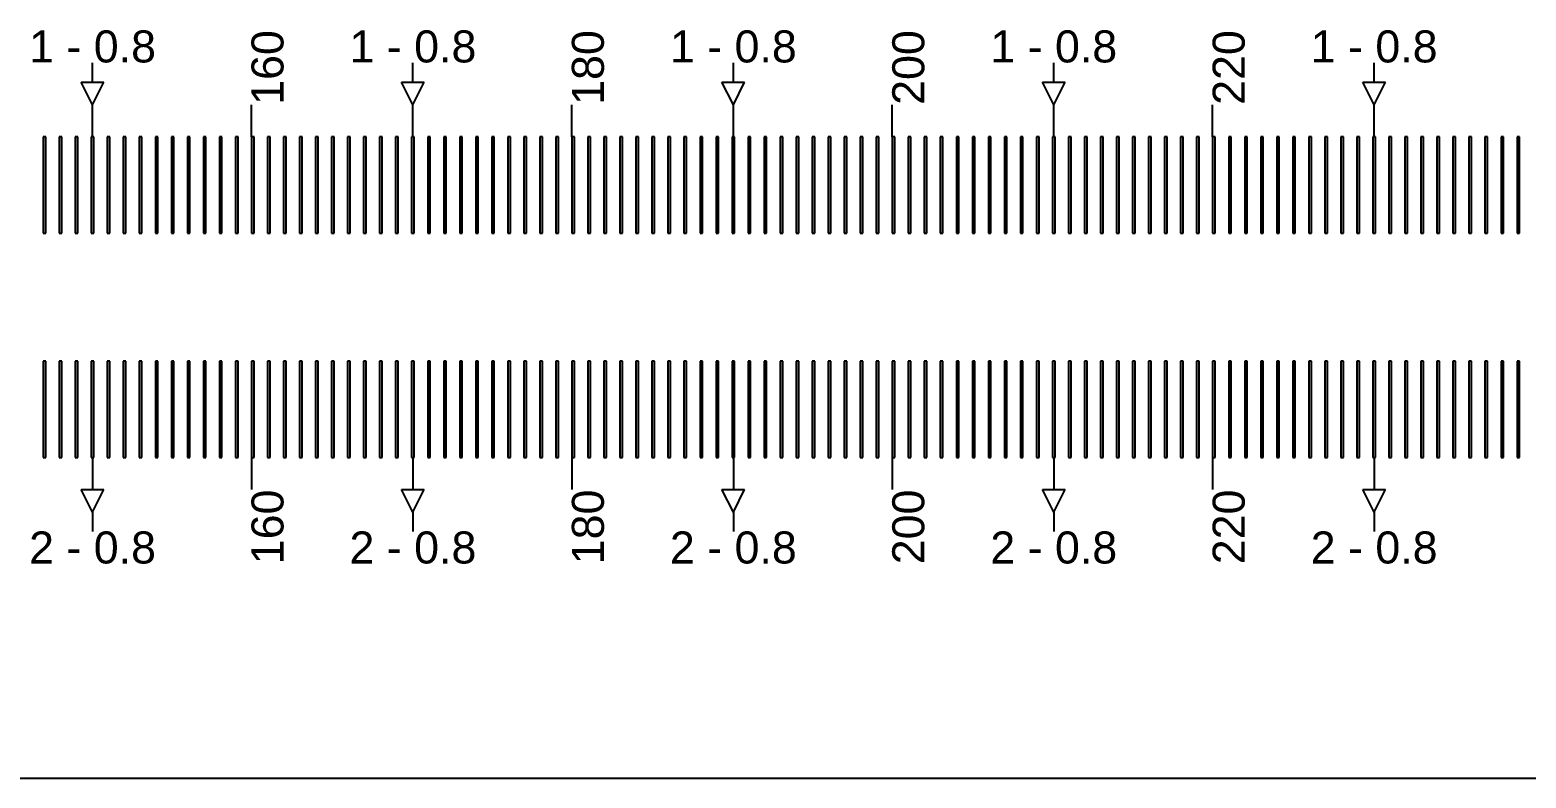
# Model space of a CAD drawing. Extents: x -119394 to 128420, y 74496 to 185496.
# Drawn here: x 7787.6 to 8254.6, y 157195.9 to 157429.2 of the extents above; entities that cross this region are included whole.
import ezdxf

# ---------------------------------------------------------------- set-up
doc = ezdxf.new("R2010")
doc.units = 13
doc.layers.add('CL - Label-1', color=120, linetype='Continuous')
doc.layers.add('CL - Label-2', color=132, linetype='Continuous')
doc.layers.add('CL - Sub-Micro', color=7, linetype='Continuous', true_color=0x47d1ff)
doc.styles.get("Standard").update_dxf_attribs({"font": 'arial.ttf'})

msp = doc.modelspace()

# ---------------------------------------------------------------- linework, layer by layer
for p, q in [((7807.19, 157412.94), (7807.19, 157418.94)), ((7907.19, 157412.94), (7907.19, 157418.94)), ((8007.19, 157412.94), (8007.19, 157418.94)), ((8107.19, 157412.94), (8107.19, 157418.94)), ((8207.19, 157412.94), (8207.19, 157418.94)), ((7807.19, 157395.86), (7807.19, 157405.86)), ((7856.79, 157395.86), (7856.79, 157405.86)), ((7907.19, 157395.86), (7907.19, 157405.86)), ((7956.79, 157395.86), (7956.79, 157405.86)), ((8007.19, 157395.86), (8007.19, 157405.86)), ((8056.79, 157395.86), (8056.79, 157405.86)), ((8107.19, 157395.86), (8107.19, 157405.86)), ((8156.79, 157395.86), (8156.79, 157405.86)), ((8207.19, 157395.86), (8207.19, 157405.86)), ((7807.19, 157295.86), (7807.19, 157285.86)), ((7856.79, 157295.86), (7856.79, 157285.86)), ((7907.19, 157295.86), (7907.19, 157285.86)), ((7956.79, 157295.86), (7956.79, 157285.86)), ((8007.19, 157295.86), (8007.19, 157285.86)), ((8056.79, 157295.86), (8056.79, 157285.86)), ((8107.19, 157295.86), (8107.19, 157285.86)), ((8156.79, 157295.86), (8156.79, 157285.86)), ((8207.19, 157295.86), (8207.19, 157285.86)), ((7807.19, 157278.79), (7807.19, 157272.79)), ((7907.19, 157278.79), (7907.19, 157272.79)), ((8007.19, 157278.79), (8007.19, 157272.79)), ((8107.19, 157278.79), (8107.19, 157272.79)), ((8207.19, 157278.79), (8207.19, 157272.79)), ((4356.79, 157195.86), (14856.79, 157195.86)), ((5281.79, 157195.86), (13931.79, 157195.86))]:
    msp.add_line(p, q)
at = {"layer": 'CL - Label-2'}
for p, q in [((7807.19, 157405.86), (7803.65, 157412.96)), ((7803.65, 157412.96), (7810.72, 157412.96)), ((7807.19, 157405.86), (7810.72, 157412.96)), ((7907.19, 157405.86), (7903.65, 157412.96)), ((7903.65, 157412.96), (7910.72, 157412.96)), ((7907.19, 157405.86), (7910.72, 157412.96)), ((8007.19, 157405.86), (8003.65, 157412.96)), ((8003.65, 157412.96), (8010.72, 157412.96)), ((8007.19, 157405.86), (8010.72, 157412.96)), ((8107.19, 157405.86), (8103.65, 157412.96)), ((8103.65, 157412.96), (8110.72, 157412.96)), ((8107.19, 157405.86), (8110.72, 157412.96)), ((8207.19, 157405.86), (8203.65, 157412.96)), ((8203.65, 157412.96), (8210.72, 157412.96)), ((8207.19, 157405.86), (8210.72, 157412.96)), ((7807.19, 157278.79), (7803.65, 157285.89)), ((7803.65, 157285.89), (7810.72, 157285.89)), ((7807.19, 157278.79), (7810.72, 157285.89)), ((7907.19, 157278.79), (7903.65, 157285.89)), ((7903.65, 157285.89), (7910.72, 157285.89)), ((7907.19, 157278.79), (7910.72, 157285.89)), ((8007.19, 157278.79), (8003.65, 157285.89)), ((8003.65, 157285.89), (8010.72, 157285.89)), ((8007.19, 157278.79), (8010.72, 157285.89)), ((8107.19, 157278.79), (8103.65, 157285.89)), ((8103.65, 157285.89), (8110.72, 157285.89)), ((8107.19, 157278.79), (8110.72, 157285.89)), ((8207.19, 157278.79), (8203.65, 157285.89)), ((8203.65, 157285.89), (8210.72, 157285.89)), ((8207.19, 157278.79), (8210.72, 157285.89))]:
    msp.add_line(p, q, dxfattribs=at)
at = {"layer": 'CL - Sub-Micro'}
for p, q in [((7791.79, 157395.86), (7791.79, 157365.86)), ((7792.59, 157395.86), (7791.79, 157395.86)), ((7792.59, 157365.86), (7792.59, 157395.86)), ((7796.79, 157395.86), (7796.79, 157365.86)), ((7797.59, 157395.86), (7796.79, 157395.86)), ((7797.59, 157365.86), (7797.59, 157395.86)), ((7801.79, 157395.86), (7801.79, 157365.86)), ((7802.59, 157395.86), (7801.79, 157395.86)), ((7802.59, 157365.86), (7802.59, 157395.86)), ((7806.79, 157395.86), (7806.79, 157365.86)), ((7807.59, 157395.86), (7806.79, 157395.86)), ((7807.59, 157365.86), (7807.59, 157395.86)), ((7811.79, 157395.86), (7811.79, 157365.86)), ((7812.59, 157395.86), (7811.79, 157395.86)), ((7812.59, 157365.86), (7812.59, 157395.86)), ((7816.79, 157395.86), (7816.79, 157365.86)), ((7817.59, 157395.86), (7816.79, 157395.86)), ((7817.59, 157365.86), (7817.59, 157395.86)), ((7821.79, 157395.86), (7821.79, 157365.86)), ((7822.59, 157395.86), (7821.79, 157395.86)), ((7822.59, 157365.86), (7822.59, 157395.86)), ((7826.79, 157395.86), (7826.79, 157365.86)), ((7827.59, 157395.86), (7826.79, 157395.86)), ((7827.59, 157365.86), (7827.59, 157395.86)), ((7831.79, 157395.86), (7831.79, 157365.86)), ((7832.59, 157395.86), (7831.79, 157395.86)), ((7832.59, 157365.86), (7832.59, 157395.86)), ((7836.79, 157395.86), (7836.79, 157365.86)), ((7837.59, 157395.86), (7836.79, 157395.86)), ((7837.59, 157365.86), (7837.59, 157395.86)), ((7841.79, 157395.86), (7841.79, 157365.86)), ((7842.59, 157395.86), (7841.79, 157395.86)), ((7842.59, 157365.86), (7842.59, 157395.86)), ((7846.79, 157395.86), (7846.79, 157365.86)), ((7847.59, 157395.86), (7846.79, 157395.86)), ((7847.59, 157365.86), (7847.59, 157395.86)), ((7851.79, 157395.86), (7851.79, 157365.86)), ((7852.59, 157395.86), (7851.79, 157395.86)), ((7852.59, 157365.86), (7852.59, 157395.86)), ((7856.79, 157395.86), (7856.79, 157365.86)), ((7857.59, 157395.86), (7856.79, 157395.86)), ((7857.59, 157365.86), (7857.59, 157395.86)), ((7861.79, 157395.86), (7861.79, 157365.86)), ((7862.59, 157395.86), (7861.79, 157395.86)), ((7862.59, 157365.86), (7862.59, 157395.86)), ((7866.79, 157395.86), (7866.79, 157365.86)), ((7867.59, 157395.86), (7866.79, 157395.86)), ((7867.59, 157365.86), (7867.59, 157395.86)), ((7871.79, 157395.86), (7871.79, 157365.86)), ((7872.59, 157395.86), (7871.79, 157395.86)), ((7872.59, 157365.86), (7872.59, 157395.86)), ((7876.79, 157395.86), (7876.79, 157365.86)), ((7877.59, 157395.86), (7876.79, 157395.86)), ((7877.59, 157365.86), (7877.59, 157395.86)), ((7881.79, 157395.86), (7881.79, 157365.86)), ((7882.59, 157395.86), (7881.79, 157395.86)), ((7882.59, 157365.86), (7882.59, 157395.86)), ((7886.79, 157395.86), (7886.79, 157365.86)), ((7887.59, 157395.86), (7886.79, 157395.86)), ((7887.59, 157365.86), (7887.59, 157395.86)), ((7891.79, 157395.86), (7891.79, 157365.86)), ((7892.59, 157395.86), (7891.79, 157395.86)), ((7892.59, 157365.86), (7892.59, 157395.86)), ((7896.79, 157395.86), (7896.79, 157365.86)), ((7897.59, 157395.86), (7896.79, 157395.86)), ((7897.59, 157365.86), (7897.59, 157395.86)), ((7901.79, 157395.86), (7901.79, 157365.86)), ((7902.59, 157395.86), (7901.79, 157395.86)), ((7902.59, 157365.86), (7902.59, 157395.86)), ((7906.79, 157395.86), (7906.79, 157365.86)), ((7907.59, 157395.86), (7906.79, 157395.86)), ((7907.59, 157365.86), (7907.59, 157395.86)), ((7911.79, 157395.86), (7911.79, 157365.86)), ((7912.59, 157395.86), (7911.79, 157395.86)), ((7912.59, 157365.86), (7912.59, 157395.86)), ((7916.79, 157395.86), (7916.79, 157365.86)), ((7917.59, 157395.86), (7916.79, 157395.86)), ((7917.59, 157365.86), (7917.59, 157395.86)), ((7921.79, 157395.86), (7921.79, 157365.86)), ((7922.59, 157395.86), (7921.79, 157395.86)), ((7922.59, 157365.86), (7922.59, 157395.86)), ((7926.79, 157395.86), (7926.79, 157365.86)), ((7927.59, 157395.86), (7926.79, 157395.86)), ((7927.59, 157365.86), (7927.59, 157395.86)), ((7931.79, 157395.86), (7931.79, 157365.86)), ((7932.59, 157395.86), (7931.79, 157395.86)), ((7932.59, 157365.86), (7932.59, 157395.86)), ((7936.79, 157395.86), (7936.79, 157365.86)), ((7937.59, 157395.86), (7936.79, 157395.86)), ((7937.59, 157365.86), (7937.59, 157395.86)), ((7941.79, 157395.86), (7941.79, 157365.86)), ((7942.59, 157395.86), (7941.79, 157395.86)), ((7942.59, 157365.86), (7942.59, 157395.86)), ((7946.79, 157395.86), (7946.79, 157365.86)), ((7947.59, 157395.86), (7946.79, 157395.86)), ((7947.59, 157365.86), (7947.59, 157395.86)), ((7951.79, 157395.86), (7951.79, 157365.86)), ((7952.59, 157395.86), (7951.79, 157395.86)), ((7952.59, 157365.86), (7952.59, 157395.86)), ((7956.79, 157395.86), (7956.79, 157365.86)), ((7957.59, 157395.86), (7956.79, 157395.86)), ((7957.59, 157365.86), (7957.59, 157395.86)), ((7961.79, 157395.86), (7961.79, 157365.86)), ((7962.59, 157395.86), (7961.79, 157395.86)), ((7962.59, 157365.86), (7962.59, 157395.86)), ((7966.79, 157395.86), (7966.79, 157365.86)), ((7967.59, 157395.86), (7966.79, 157395.86)), ((7967.59, 157365.86), (7967.59, 157395.86)), ((7971.79, 157395.86), (7971.79, 157365.86)), ((7972.59, 157395.86), (7971.79, 157395.86)), ((7972.59, 157365.86), (7972.59, 157395.86)), ((7976.79, 157395.86), (7976.79, 157365.86)), ((7977.59, 157395.86), (7976.79, 157395.86)), ((7977.59, 157365.86), (7977.59, 157395.86)), ((7981.79, 157395.86), (7981.79, 157365.86)), ((7982.59, 157395.86), (7981.79, 157395.86)), ((7982.59, 157365.86), (7982.59, 157395.86)), ((7986.79, 157395.86), (7986.79, 157365.86)), ((7987.59, 157395.86), (7986.79, 157395.86)), ((7987.59, 157365.86), (7987.59, 157395.86)), ((7991.79, 157395.86), (7991.79, 157365.86)), ((7992.59, 157395.86), (7991.79, 157395.86)), ((7992.59, 157365.86), (7992.59, 157395.86)), ((7996.79, 157395.86), (7996.79, 157365.86)), ((7997.59, 157395.86), (7996.79, 157395.86)), ((7997.59, 157365.86), (7997.59, 157395.86)), ((8001.79, 157395.86), (8001.79, 157365.86)), ((8002.59, 157395.86), (8001.79, 157395.86)), ((8002.59, 157365.86), (8002.59, 157395.86)), ((8006.79, 157395.86), (8006.79, 157365.86)), ((8007.59, 157395.86), (8006.79, 157395.86)), ((8007.59, 157365.86), (8007.59, 157395.86)), ((8011.79, 157395.86), (8011.79, 157365.86)), ((8012.59, 157395.86), (8011.79, 157395.86)), ((8012.59, 157365.86), (8012.59, 157395.86)), ((8016.79, 157395.86), (8016.79, 157365.86)), ((8017.59, 157395.86), (8016.79, 157395.86)), ((8017.59, 157365.86), (8017.59, 157395.86)), ((8021.79, 157395.86), (8021.79, 157365.86)), ((8022.59, 157395.86), (8021.79, 157395.86)), ((8022.59, 157365.86), (8022.59, 157395.86)), ((8026.79, 157395.86), (8026.79, 157365.86)), ((8027.59, 157395.86), (8026.79, 157395.86)), ((8027.59, 157365.86), (8027.59, 157395.86)), ((8031.79, 157395.86), (8031.79, 157365.86)), ((8032.59, 157395.86), (8031.79, 157395.86)), ((8032.59, 157365.86), (8032.59, 157395.86)), ((8036.79, 157395.86), (8036.79, 157365.86)), ((8037.59, 157395.86), (8036.79, 157395.86)), ((8037.59, 157365.86), (8037.59, 157395.86)), ((8041.79, 157395.86), (8041.79, 157365.86)), ((8042.59, 157395.86), (8041.79, 157395.86)), ((8042.59, 157365.86), (8042.59, 157395.86)), ((8046.79, 157395.86), (8046.79, 157365.86)), ((8047.59, 157395.86), (8046.79, 157395.86)), ((8047.59, 157365.86), (8047.59, 157395.86)), ((8051.79, 157395.86), (8051.79, 157365.86)), ((8052.59, 157395.86), (8051.79, 157395.86)), ((8052.59, 157365.86), (8052.59, 157395.86)), ((8056.79, 157395.86), (8056.79, 157365.86)), ((8057.59, 157395.86), (8056.79, 157395.86)), ((8057.59, 157365.86), (8057.59, 157395.86)), ((8061.79, 157395.86), (8061.79, 157365.86)), ((8062.59, 157395.86), (8061.79, 157395.86)), ((8062.59, 157365.86), (8062.59, 157395.86)), ((8066.79, 157395.86), (8066.79, 157365.86)), ((8067.59, 157395.86), (8066.79, 157395.86)), ((8067.59, 157365.86), (8067.59, 157395.86)), ((8071.79, 157395.86), (8071.79, 157365.86)), ((8072.59, 157395.86), (8071.79, 157395.86)), ((8072.59, 157365.86), (8072.59, 157395.86)), ((8076.79, 157395.86), (8076.79, 157365.86)), ((8077.59, 157395.86), (8076.79, 157395.86)), ((8077.59, 157365.86), (8077.59, 157395.86)), ((8081.79, 157395.86), (8081.79, 157365.86)), ((8082.59, 157395.86), (8081.79, 157395.86)), ((8082.59, 157365.86), (8082.59, 157395.86)), ((8086.79, 157395.86), (8086.79, 157365.86)), ((8087.59, 157395.86), (8086.79, 157395.86)), ((8087.59, 157365.86), (8087.59, 157395.86)), ((8091.79, 157395.86), (8091.79, 157365.86)), ((8092.59, 157395.86), (8091.79, 157395.86)), ((8092.59, 157365.86), (8092.59, 157395.86)), ((8096.79, 157395.86), (8096.79, 157365.86)), ((8097.59, 157395.86), (8096.79, 157395.86)), ((8097.59, 157365.86), (8097.59, 157395.86)), ((8101.79, 157395.86), (8101.79, 157365.86)), ((8102.59, 157395.86), (8101.79, 157395.86)), ((8102.59, 157365.86), (8102.59, 157395.86)), ((8106.79, 157395.86), (8106.79, 157365.86)), ((8107.59, 157395.86), (8106.79, 157395.86)), ((8107.59, 157365.86), (8107.59, 157395.86)), ((8111.79, 157395.86), (8111.79, 157365.86)), ((8112.59, 157395.86), (8111.79, 157395.86)), ((8112.59, 157365.86), (8112.59, 157395.86)), ((8116.79, 157395.86), (8116.79, 157365.86)), ((8117.59, 157395.86), (8116.79, 157395.86)), ((8117.59, 157365.86), (8117.59, 157395.86)), ((8121.79, 157395.86), (8121.79, 157365.86)), ((8122.59, 157395.86), (8121.79, 157395.86)), ((8122.59, 157365.86), (8122.59, 157395.86)), ((8126.79, 157395.86), (8126.79, 157365.86)), ((8127.59, 157395.86), (8126.79, 157395.86)), ((8127.59, 157365.86), (8127.59, 157395.86)), ((8131.79, 157395.86), (8131.79, 157365.86)), ((8132.59, 157395.86), (8131.79, 157395.86)), ((8132.59, 157365.86), (8132.59, 157395.86)), ((8136.79, 157395.86), (8136.79, 157365.86)), ((8137.59, 157395.86), (8136.79, 157395.86)), ((8137.59, 157365.86), (8137.59, 157395.86)), ((8141.79, 157395.86), (8141.79, 157365.86)), ((8142.59, 157395.86), (8141.79, 157395.86)), ((8142.59, 157365.86), (8142.59, 157395.86)), ((8146.79, 157395.86), (8146.79, 157365.86)), ((8147.59, 157395.86), (8146.79, 157395.86)), ((8147.59, 157365.86), (8147.59, 157395.86)), ((8151.79, 157395.86), (8151.79, 157365.86)), ((8152.59, 157395.86), (8151.79, 157395.86)), ((8152.59, 157365.86), (8152.59, 157395.86)), ((8156.79, 157395.86), (8156.79, 157365.86)), ((8157.59, 157395.86), (8156.79, 157395.86)), ((8157.59, 157365.86), (8157.59, 157395.86)), ((8161.79, 157395.86), (8161.79, 157365.86)), ((8162.59, 157395.86), (8161.79, 157395.86)), ((8162.59, 157365.86), (8162.59, 157395.86)), ((8166.79, 157395.86), (8166.79, 157365.86)), ((8167.59, 157395.86), (8166.79, 157395.86)), ((8167.59, 157365.86), (8167.59, 157395.86)), ((8171.79, 157395.86), (8171.79, 157365.86)), ((8172.59, 157395.86), (8171.79, 157395.86)), ((8172.59, 157365.86), (8172.59, 157395.86)), ((8176.79, 157395.86), (8176.79, 157365.86)), ((8177.59, 157395.86), (8176.79, 157395.86)), ((8177.59, 157365.86), (8177.59, 157395.86)), ((8181.79, 157395.86), (8181.79, 157365.86)), ((8182.59, 157395.86), (8181.79, 157395.86)), ((8182.59, 157365.86), (8182.59, 157395.86)), ((8186.79, 157395.86), (8186.79, 157365.86)), ((8187.59, 157395.86), (8186.79, 157395.86)), ((8187.59, 157365.86), (8187.59, 157395.86)), ((8191.79, 157395.86), (8191.79, 157365.86)), ((8192.59, 157395.86), (8191.79, 157395.86)), ((8192.59, 157365.86), (8192.59, 157395.86)), ((8196.79, 157395.86), (8196.79, 157365.86)), ((8197.59, 157395.86), (8196.79, 157395.86)), ((8197.59, 157365.86), (8197.59, 157395.86)), ((8201.79, 157395.86), (8201.79, 157365.86)), ((8202.59, 157395.86), (8201.79, 157395.86)), ((8202.59, 157365.86), (8202.59, 157395.86)), ((8206.79, 157395.86), (8206.79, 157365.86)), ((8207.59, 157395.86), (8206.79, 157395.86)), ((8207.59, 157365.86), (8207.59, 157395.86)), ((8211.79, 157395.86), (8211.79, 157365.86)), ((8212.59, 157395.86), (8211.79, 157395.86)), ((8212.59, 157365.86), (8212.59, 157395.86)), ((8216.79, 157395.86), (8216.79, 157365.86)), ((8217.59, 157395.86), (8216.79, 157395.86)), ((8217.59, 157365.86), (8217.59, 157395.86)), ((8221.79, 157395.86), (8221.79, 157365.86)), ((8222.59, 157395.86), (8221.79, 157395.86)), ((8222.59, 157365.86), (8222.59, 157395.86)), ((8226.79, 157395.86), (8226.79, 157365.86)), ((8227.59, 157395.86), (8226.79, 157395.86)), ((8227.59, 157365.86), (8227.59, 157395.86)), ((8231.79, 157395.86), (8231.79, 157365.86)), ((8232.59, 157395.86), (8231.79, 157395.86)), ((8232.59, 157365.86), (8232.59, 157395.86)), ((8236.79, 157395.86), (8236.79, 157365.86)), ((8237.59, 157395.86), (8236.79, 157395.86)), ((8237.59, 157365.86), (8237.59, 157395.86)), ((8241.79, 157395.86), (8241.79, 157365.86)), ((8242.59, 157395.86), (8241.79, 157395.86)), ((8242.59, 157365.86), (8242.59, 157395.86)), ((8246.79, 157395.86), (8246.79, 157365.86)), ((8247.59, 157395.86), (8246.79, 157395.86)), ((8247.59, 157365.86), (8247.59, 157395.86)), ((8251.79, 157395.86), (8251.79, 157365.86)), ((8252.59, 157395.86), (8251.79, 157395.86)), ((8252.59, 157365.86), (8252.59, 157395.86)), ((7791.79, 157365.86), (7792.59, 157365.86)), ((7796.79, 157365.86), (7797.59, 157365.86)), ((7801.79, 157365.86), (7802.59, 157365.86)), ((7806.79, 157365.86), (7807.59, 157365.86)), ((7811.79, 157365.86), (7812.59, 157365.86)), ((7816.79, 157365.86), (7817.59, 157365.86)), ((7821.79, 157365.86), (7822.59, 157365.86)), ((7826.79, 157365.86), (7827.59, 157365.86)), ((7831.79, 157365.86), (7832.59, 157365.86)), ((7836.79, 157365.86), (7837.59, 157365.86)), ((7841.79, 157365.86), (7842.59, 157365.86)), ((7846.79, 157365.86), (7847.59, 157365.86)), ((7851.79, 157365.86), (7852.59, 157365.86)), ((7856.79, 157365.86), (7857.59, 157365.86)), ((7861.79, 157365.86), (7862.59, 157365.86)), ((7866.79, 157365.86), (7867.59, 157365.86)), ((7871.79, 157365.86), (7872.59, 157365.86)), ((7876.79, 157365.86), (7877.59, 157365.86)), ((7881.79, 157365.86), (7882.59, 157365.86)), ((7886.79, 157365.86), (7887.59, 157365.86)), ((7891.79, 157365.86), (7892.59, 157365.86)), ((7896.79, 157365.86), (7897.59, 157365.86)), ((7901.79, 157365.86), (7902.59, 157365.86)), ((7906.79, 157365.86), (7907.59, 157365.86)), ((7911.79, 157365.86), (7912.59, 157365.86)), ((7916.79, 157365.86), (7917.59, 157365.86)), ((7921.79, 157365.86), (7922.59, 157365.86)), ((7926.79, 157365.86), (7927.59, 157365.86)), ((7931.79, 157365.86), (7932.59, 157365.86)), ((7936.79, 157365.86), (7937.59, 157365.86)), ((7941.79, 157365.86), (7942.59, 157365.86)), ((7946.79, 157365.86), (7947.59, 157365.86)), ((7951.79, 157365.86), (7952.59, 157365.86)), ((7956.79, 157365.86), (7957.59, 157365.86)), ((7961.79, 157365.86), (7962.59, 157365.86)), ((7966.79, 157365.86), (7967.59, 157365.86)), ((7971.79, 157365.86), (7972.59, 157365.86)), ((7976.79, 157365.86), (7977.59, 157365.86)), ((7981.79, 157365.86), (7982.59, 157365.86)), ((7986.79, 157365.86), (7987.59, 157365.86)), ((7991.79, 157365.86), (7992.59, 157365.86)), ((7996.79, 157365.86), (7997.59, 157365.86)), ((8001.79, 157365.86), (8002.59, 157365.86)), ((8006.79, 157365.86), (8007.59, 157365.86)), ((8011.79, 157365.86), (8012.59, 157365.86)), ((8016.79, 157365.86), (8017.59, 157365.86)), ((8021.79, 157365.86), (8022.59, 157365.86)), ((8026.79, 157365.86), (8027.59, 157365.86)), ((8031.79, 157365.86), (8032.59, 157365.86)), ((8036.79, 157365.86), (8037.59, 157365.86)), ((8041.79, 157365.86), (8042.59, 157365.86)), ((8046.79, 157365.86), (8047.59, 157365.86)), ((8051.79, 157365.86), (8052.59, 157365.86)), ((8056.79, 157365.86), (8057.59, 157365.86)), ((8061.79, 157365.86), (8062.59, 157365.86)), ((8066.79, 157365.86), (8067.59, 157365.86)), ((8071.79, 157365.86), (8072.59, 157365.86)), ((8076.79, 157365.86), (8077.59, 157365.86)), ((8081.79, 157365.86), (8082.59, 157365.86)), ((8086.79, 157365.86), (8087.59, 157365.86)), ((8091.79, 157365.86), (8092.59, 157365.86)), ((8096.79, 157365.86), (8097.59, 157365.86)), ((8101.79, 157365.86), (8102.59, 157365.86)), ((8106.79, 157365.86), (8107.59, 157365.86)), ((8111.79, 157365.86), (8112.59, 157365.86)), ((8116.79, 157365.86), (8117.59, 157365.86)), ((8121.79, 157365.86), (8122.59, 157365.86)), ((8126.79, 157365.86), (8127.59, 157365.86)), ((8131.79, 157365.86), (8132.59, 157365.86)), ((8136.79, 157365.86), (8137.59, 157365.86)), ((8141.79, 157365.86), (8142.59, 157365.86)), ((8146.79, 157365.86), (8147.59, 157365.86)), ((8151.79, 157365.86), (8152.59, 157365.86)), ((8156.79, 157365.86), (8157.59, 157365.86)), ((8161.79, 157365.86), (8162.59, 157365.86)), ((8166.79, 157365.86), (8167.59, 157365.86)), ((8171.79, 157365.86), (8172.59, 157365.86)), ((8176.79, 157365.86), (8177.59, 157365.86)), ((8181.79, 157365.86), (8182.59, 157365.86)), ((8186.79, 157365.86), (8187.59, 157365.86)), ((8191.79, 157365.86), (8192.59, 157365.86)), ((8196.79, 157365.86), (8197.59, 157365.86)), ((8201.79, 157365.86), (8202.59, 157365.86)), ((8206.79, 157365.86), (8207.59, 157365.86)), ((8211.79, 157365.86), (8212.59, 157365.86)), ((8216.79, 157365.86), (8217.59, 157365.86)), ((8221.79, 157365.86), (8222.59, 157365.86)), ((8226.79, 157365.86), (8227.59, 157365.86)), ((8231.79, 157365.86), (8232.59, 157365.86)), ((8236.79, 157365.86), (8237.59, 157365.86)), ((8241.79, 157365.86), (8242.59, 157365.86)), ((8246.79, 157365.86), (8247.59, 157365.86)), ((8251.79, 157365.86), (8252.59, 157365.86)), ((7791.79, 157325.86), (7791.79, 157295.86)), ((7792.59, 157325.86), (7791.79, 157325.86)), ((7792.59, 157295.86), (7792.59, 157325.86)), ((7796.79, 157325.86), (7796.79, 157295.86)), ((7797.59, 157325.86), (7796.79, 157325.86)), ((7797.59, 157295.86), (7797.59, 157325.86)), ((7801.79, 157325.86), (7801.79, 157295.86)), ((7802.59, 157325.86), (7801.79, 157325.86)), ((7802.59, 157295.86), (7802.59, 157325.86)), ((7806.79, 157325.86), (7806.79, 157295.86)), ((7807.59, 157325.86), (7806.79, 157325.86)), ((7807.59, 157295.86), (7807.59, 157325.86)), ((7811.79, 157325.86), (7811.79, 157295.86)), ((7812.59, 157325.86), (7811.79, 157325.86)), ((7812.59, 157295.86), (7812.59, 157325.86)), ((7816.79, 157325.86), (7816.79, 157295.86)), ((7817.59, 157325.86), (7816.79, 157325.86)), ((7817.59, 157295.86), (7817.59, 157325.86)), ((7821.79, 157325.86), (7821.79, 157295.86)), ((7822.59, 157325.86), (7821.79, 157325.86)), ((7822.59, 157295.86), (7822.59, 157325.86)), ((7826.79, 157325.86), (7826.79, 157295.86)), ((7827.59, 157325.86), (7826.79, 157325.86)), ((7827.59, 157295.86), (7827.59, 157325.86)), ((7831.79, 157325.86), (7831.79, 157295.86)), ((7832.59, 157325.86), (7831.79, 157325.86)), ((7832.59, 157295.86), (7832.59, 157325.86)), ((7836.79, 157325.86), (7836.79, 157295.86)), ((7837.59, 157325.86), (7836.79, 157325.86)), ((7837.59, 157295.86), (7837.59, 157325.86)), ((7841.79, 157325.86), (7841.79, 157295.86)), ((7842.59, 157325.86), (7841.79, 157325.86)), ((7842.59, 157295.86), (7842.59, 157325.86)), ((7846.79, 157325.86), (7846.79, 157295.86)), ((7847.59, 157325.86), (7846.79, 157325.86)), ((7847.59, 157295.86), (7847.59, 157325.86)), ((7851.79, 157325.86), (7851.79, 157295.86)), ((7852.59, 157325.86), (7851.79, 157325.86)), ((7852.59, 157295.86), (7852.59, 157325.86)), ((7856.79, 157325.86), (7856.79, 157295.86)), ((7857.59, 157325.86), (7856.79, 157325.86)), ((7857.59, 157295.86), (7857.59, 157325.86)), ((7861.79, 157325.86), (7861.79, 157295.86)), ((7862.59, 157325.86), (7861.79, 157325.86)), ((7862.59, 157295.86), (7862.59, 157325.86)), ((7866.79, 157325.86), (7866.79, 157295.86)), ((7867.59, 157325.86), (7866.79, 157325.86)), ((7867.59, 157295.86), (7867.59, 157325.86)), ((7871.79, 157325.86), (7871.79, 157295.86)), ((7872.59, 157325.86), (7871.79, 157325.86)), ((7872.59, 157295.86), (7872.59, 157325.86)), ((7876.79, 157325.86), (7876.79, 157295.86)), ((7877.59, 157325.86), (7876.79, 157325.86)), ((7877.59, 157295.86), (7877.59, 157325.86)), ((7881.79, 157325.86), (7881.79, 157295.86)), ((7882.59, 157325.86), (7881.79, 157325.86)), ((7882.59, 157295.86), (7882.59, 157325.86)), ((7886.79, 157325.86), (7886.79, 157295.86)), ((7887.59, 157325.86), (7886.79, 157325.86)), ((7887.59, 157295.86), (7887.59, 157325.86)), ((7891.79, 157325.86), (7891.79, 157295.86)), ((7892.59, 157325.86), (7891.79, 157325.86)), ((7892.59, 157295.86), (7892.59, 157325.86)), ((7896.79, 157325.86), (7896.79, 157295.86)), ((7897.59, 157325.86), (7896.79, 157325.86)), ((7897.59, 157295.86), (7897.59, 157325.86)), ((7901.79, 157325.86), (7901.79, 157295.86)), ((7902.59, 157325.86), (7901.79, 157325.86)), ((7902.59, 157295.86), (7902.59, 157325.86)), ((7906.79, 157325.86), (7906.79, 157295.86)), ((7907.59, 157325.86), (7906.79, 157325.86)), ((7907.59, 157295.86), (7907.59, 157325.86)), ((7911.79, 157325.86), (7911.79, 157295.86)), ((7912.59, 157325.86), (7911.79, 157325.86)), ((7912.59, 157295.86), (7912.59, 157325.86)), ((7916.79, 157325.86), (7916.79, 157295.86)), ((7917.59, 157325.86), (7916.79, 157325.86)), ((7917.59, 157295.86), (7917.59, 157325.86)), ((7921.79, 157325.86), (7921.79, 157295.86)), ((7922.59, 157325.86), (7921.79, 157325.86)), ((7922.59, 157295.86), (7922.59, 157325.86)), ((7926.79, 157325.86), (7926.79, 157295.86)), ((7927.59, 157325.86), (7926.79, 157325.86)), ((7927.59, 157295.86), (7927.59, 157325.86)), ((7931.79, 157325.86), (7931.79, 157295.86)), ((7932.59, 157325.86), (7931.79, 157325.86)), ((7932.59, 157295.86), (7932.59, 157325.86)), ((7936.79, 157325.86), (7936.79, 157295.86)), ((7937.59, 157325.86), (7936.79, 157325.86)), ((7937.59, 157295.86), (7937.59, 157325.86)), ((7941.79, 157325.86), (7941.79, 157295.86)), ((7942.59, 157325.86), (7941.79, 157325.86)), ((7942.59, 157295.86), (7942.59, 157325.86)), ((7946.79, 157325.86), (7946.79, 157295.86)), ((7947.59, 157325.86), (7946.79, 157325.86)), ((7947.59, 157295.86), (7947.59, 157325.86)), ((7951.79, 157325.86), (7951.79, 157295.86)), ((7952.59, 157325.86), (7951.79, 157325.86)), ((7952.59, 157295.86), (7952.59, 157325.86)), ((7956.79, 157325.86), (7956.79, 157295.86)), ((7957.59, 157325.86), (7956.79, 157325.86)), ((7957.59, 157295.86), (7957.59, 157325.86)), ((7961.79, 157325.86), (7961.79, 157295.86)), ((7962.59, 157325.86), (7961.79, 157325.86)), ((7962.59, 157295.86), (7962.59, 157325.86)), ((7966.79, 157325.86), (7966.79, 157295.86)), ((7967.59, 157325.86), (7966.79, 157325.86)), ((7967.59, 157295.86), (7967.59, 157325.86)), ((7971.79, 157325.86), (7971.79, 157295.86)), ((7972.59, 157325.86), (7971.79, 157325.86)), ((7972.59, 157295.86), (7972.59, 157325.86)), ((7976.79, 157325.86), (7976.79, 157295.86)), ((7977.59, 157325.86), (7976.79, 157325.86)), ((7977.59, 157295.86), (7977.59, 157325.86)), ((7981.79, 157325.86), (7981.79, 157295.86)), ((7982.59, 157325.86), (7981.79, 157325.86)), ((7982.59, 157295.86), (7982.59, 157325.86)), ((7986.79, 157325.86), (7986.79, 157295.86)), ((7987.59, 157325.86), (7986.79, 157325.86)), ((7987.59, 157295.86), (7987.59, 157325.86)), ((7991.79, 157325.86), (7991.79, 157295.86)), ((7992.59, 157325.86), (7991.79, 157325.86)), ((7992.59, 157295.86), (7992.59, 157325.86)), ((7996.79, 157325.86), (7996.79, 157295.86)), ((7997.59, 157325.86), (7996.79, 157325.86)), ((7997.59, 157295.86), (7997.59, 157325.86)), ((8001.79, 157325.86), (8001.79, 157295.86)), ((8002.59, 157325.86), (8001.79, 157325.86)), ((8002.59, 157295.86), (8002.59, 157325.86)), ((8006.79, 157325.86), (8006.79, 157295.86)), ((8007.59, 157325.86), (8006.79, 157325.86)), ((8007.59, 157295.86), (8007.59, 157325.86)), ((8011.79, 157325.86), (8011.79, 157295.86)), ((8012.59, 157325.86), (8011.79, 157325.86)), ((8012.59, 157295.86), (8012.59, 157325.86)), ((8016.79, 157325.86), (8016.79, 157295.86)), ((8017.59, 157325.86), (8016.79, 157325.86)), ((8017.59, 157295.86), (8017.59, 157325.86)), ((8021.79, 157325.86), (8021.79, 157295.86)), ((8022.59, 157325.86), (8021.79, 157325.86)), ((8022.59, 157295.86), (8022.59, 157325.86)), ((8026.79, 157325.86), (8026.79, 157295.86)), ((8027.59, 157325.86), (8026.79, 157325.86)), ((8027.59, 157295.86), (8027.59, 157325.86)), ((8031.79, 157325.86), (8031.79, 157295.86)), ((8032.59, 157325.86), (8031.79, 157325.86)), ((8032.59, 157295.86), (8032.59, 157325.86)), ((8036.79, 157325.86), (8036.79, 157295.86)), ((8037.59, 157325.86), (8036.79, 157325.86)), ((8037.59, 157295.86), (8037.59, 157325.86)), ((8041.79, 157325.86), (8041.79, 157295.86)), ((8042.59, 157325.86), (8041.79, 157325.86)), ((8042.59, 157295.86), (8042.59, 157325.86)), ((8046.79, 157325.86), (8046.79, 157295.86)), ((8047.59, 157325.86), (8046.79, 157325.86)), ((8047.59, 157295.86), (8047.59, 157325.86)), ((8051.79, 157325.86), (8051.79, 157295.86)), ((8052.59, 157325.86), (8051.79, 157325.86)), ((8052.59, 157295.86), (8052.59, 157325.86)), ((8056.79, 157325.86), (8056.79, 157295.86)), ((8057.59, 157325.86), (8056.79, 157325.86)), ((8057.59, 157295.86), (8057.59, 157325.86)), ((8061.79, 157325.86), (8061.79, 157295.86)), ((8062.59, 157325.86), (8061.79, 157325.86)), ((8062.59, 157295.86), (8062.59, 157325.86)), ((8066.79, 157325.86), (8066.79, 157295.86)), ((8067.59, 157325.86), (8066.79, 157325.86)), ((8067.59, 157295.86), (8067.59, 157325.86)), ((8071.79, 157325.86), (8071.79, 157295.86)), ((8072.59, 157325.86), (8071.79, 157325.86)), ((8072.59, 157295.86), (8072.59, 157325.86)), ((8076.79, 157325.86), (8076.79, 157295.86)), ((8077.59, 157325.86), (8076.79, 157325.86)), ((8077.59, 157295.86), (8077.59, 157325.86)), ((8081.79, 157325.86), (8081.79, 157295.86)), ((8082.59, 157325.86), (8081.79, 157325.86)), ((8082.59, 157295.86), (8082.59, 157325.86)), ((8086.79, 157325.86), (8086.79, 157295.86)), ((8087.59, 157325.86), (8086.79, 157325.86)), ((8087.59, 157295.86), (8087.59, 157325.86)), ((8091.79, 157325.86), (8091.79, 157295.86)), ((8092.59, 157325.86), (8091.79, 157325.86)), ((8092.59, 157295.86), (8092.59, 157325.86)), ((8096.79, 157325.86), (8096.79, 157295.86)), ((8097.59, 157325.86), (8096.79, 157325.86)), ((8097.59, 157295.86), (8097.59, 157325.86)), ((8101.79, 157325.86), (8101.79, 157295.86)), ((8102.59, 157325.86), (8101.79, 157325.86)), ((8102.59, 157295.86), (8102.59, 157325.86)), ((8106.79, 157325.86), (8106.79, 157295.86)), ((8107.59, 157325.86), (8106.79, 157325.86)), ((8107.59, 157295.86), (8107.59, 157325.86)), ((8111.79, 157325.86), (8111.79, 157295.86)), ((8112.59, 157325.86), (8111.79, 157325.86)), ((8112.59, 157295.86), (8112.59, 157325.86)), ((8116.79, 157325.86), (8116.79, 157295.86)), ((8117.59, 157325.86), (8116.79, 157325.86)), ((8117.59, 157295.86), (8117.59, 157325.86)), ((8121.79, 157325.86), (8121.79, 157295.86)), ((8122.59, 157325.86), (8121.79, 157325.86)), ((8122.59, 157295.86), (8122.59, 157325.86)), ((8126.79, 157325.86), (8126.79, 157295.86)), ((8127.59, 157325.86), (8126.79, 157325.86)), ((8127.59, 157295.86), (8127.59, 157325.86)), ((8131.79, 157325.86), (8131.79, 157295.86)), ((8132.59, 157325.86), (8131.79, 157325.86)), ((8132.59, 157295.86), (8132.59, 157325.86)), ((8136.79, 157325.86), (8136.79, 157295.86)), ((8137.59, 157325.86), (8136.79, 157325.86)), ((8137.59, 157295.86), (8137.59, 157325.86)), ((8141.79, 157325.86), (8141.79, 157295.86)), ((8142.59, 157325.86), (8141.79, 157325.86)), ((8142.59, 157295.86), (8142.59, 157325.86)), ((8146.79, 157325.86), (8146.79, 157295.86)), ((8147.59, 157325.86), (8146.79, 157325.86)), ((8147.59, 157295.86), (8147.59, 157325.86)), ((8151.79, 157325.86), (8151.79, 157295.86)), ((8152.59, 157325.86), (8151.79, 157325.86)), ((8152.59, 157295.86), (8152.59, 157325.86)), ((8156.79, 157325.86), (8156.79, 157295.86)), ((8157.59, 157325.86), (8156.79, 157325.86)), ((8157.59, 157295.86), (8157.59, 157325.86)), ((8161.79, 157325.86), (8161.79, 157295.86)), ((8162.59, 157325.86), (8161.79, 157325.86)), ((8162.59, 157295.86), (8162.59, 157325.86)), ((8166.79, 157325.86), (8166.79, 157295.86)), ((8167.59, 157325.86), (8166.79, 157325.86)), ((8167.59, 157295.86), (8167.59, 157325.86)), ((8171.79, 157325.86), (8171.79, 157295.86)), ((8172.59, 157325.86), (8171.79, 157325.86)), ((8172.59, 157295.86), (8172.59, 157325.86)), ((8176.79, 157325.86), (8176.79, 157295.86)), ((8177.59, 157325.86), (8176.79, 157325.86)), ((8177.59, 157295.86), (8177.59, 157325.86)), ((8181.79, 157325.86), (8181.79, 157295.86)), ((8182.59, 157325.86), (8181.79, 157325.86)), ((8182.59, 157295.86), (8182.59, 157325.86)), ((8186.79, 157325.86), (8186.79, 157295.86)), ((8187.59, 157325.86), (8186.79, 157325.86)), ((8187.59, 157295.86), (8187.59, 157325.86)), ((8191.79, 157325.86), (8191.79, 157295.86)), ((8192.59, 157325.86), (8191.79, 157325.86)), ((8192.59, 157295.86), (8192.59, 157325.86)), ((8196.79, 157325.86), (8196.79, 157295.86)), ((8197.59, 157325.86), (8196.79, 157325.86)), ((8197.59, 157295.86), (8197.59, 157325.86)), ((8201.79, 157325.86), (8201.79, 157295.86)), ((8202.59, 157325.86), (8201.79, 157325.86)), ((8202.59, 157295.86), (8202.59, 157325.86)), ((8206.79, 157325.86), (8206.79, 157295.86)), ((8207.59, 157325.86), (8206.79, 157325.86)), ((8207.59, 157295.86), (8207.59, 157325.86)), ((8211.79, 157325.86), (8211.79, 157295.86)), ((8212.59, 157325.86), (8211.79, 157325.86)), ((8212.59, 157295.86), (8212.59, 157325.86)), ((8216.79, 157325.86), (8216.79, 157295.86)), ((8217.59, 157325.86), (8216.79, 157325.86)), ((8217.59, 157295.86), (8217.59, 157325.86)), ((8221.79, 157325.86), (8221.79, 157295.86)), ((8222.59, 157325.86), (8221.79, 157325.86)), ((8222.59, 157295.86), (8222.59, 157325.86)), ((8226.79, 157325.86), (8226.79, 157295.86)), ((8227.59, 157325.86), (8226.79, 157325.86)), ((8227.59, 157295.86), (8227.59, 157325.86)), ((8231.79, 157325.86), (8231.79, 157295.86)), ((8232.59, 157325.86), (8231.79, 157325.86)), ((8232.59, 157295.86), (8232.59, 157325.86)), ((8236.79, 157325.86), (8236.79, 157295.86)), ((8237.59, 157325.86), (8236.79, 157325.86)), ((8237.59, 157295.86), (8237.59, 157325.86)), ((8241.79, 157325.86), (8241.79, 157295.86)), ((8242.59, 157325.86), (8241.79, 157325.86)), ((8242.59, 157295.86), (8242.59, 157325.86)), ((8246.79, 157325.86), (8246.79, 157295.86)), ((8247.59, 157325.86), (8246.79, 157325.86)), ((8247.59, 157295.86), (8247.59, 157325.86)), ((8251.79, 157325.86), (8251.79, 157295.86)), ((8252.59, 157325.86), (8251.79, 157325.86)), ((8252.59, 157295.86), (8252.59, 157325.86)), ((7791.79, 157295.86), (7792.59, 157295.86)), ((7796.79, 157295.86), (7797.59, 157295.86)), ((7801.79, 157295.86), (7802.59, 157295.86)), ((7806.79, 157295.86), (7807.59, 157295.86)), ((7811.79, 157295.86), (7812.59, 157295.86)), ((7816.79, 157295.86), (7817.59, 157295.86)), ((7821.79, 157295.86), (7822.59, 157295.86)), ((7826.79, 157295.86), (7827.59, 157295.86)), ((7831.79, 157295.86), (7832.59, 157295.86)), ((7836.79, 157295.86), (7837.59, 157295.86)), ((7841.79, 157295.86), (7842.59, 157295.86)), ((7846.79, 157295.86), (7847.59, 157295.86)), ((7851.79, 157295.86), (7852.59, 157295.86)), ((7856.79, 157295.86), (7857.59, 157295.86)), ((7861.79, 157295.86), (7862.59, 157295.86)), ((7866.79, 157295.86), (7867.59, 157295.86)), ((7871.79, 157295.86), (7872.59, 157295.86)), ((7876.79, 157295.86), (7877.59, 157295.86)), ((7881.79, 157295.86), (7882.59, 157295.86)), ((7886.79, 157295.86), (7887.59, 157295.86)), ((7891.79, 157295.86), (7892.59, 157295.86)), ((7896.79, 157295.86), (7897.59, 157295.86)), ((7901.79, 157295.86), (7902.59, 157295.86)), ((7906.79, 157295.86), (7907.59, 157295.86)), ((7911.79, 157295.86), (7912.59, 157295.86)), ((7916.79, 157295.86), (7917.59, 157295.86)), ((7921.79, 157295.86), (7922.59, 157295.86)), ((7926.79, 157295.86), (7927.59, 157295.86)), ((7931.79, 157295.86), (7932.59, 157295.86)), ((7936.79, 157295.86), (7937.59, 157295.86)), ((7941.79, 157295.86), (7942.59, 157295.86)), ((7946.79, 157295.86), (7947.59, 157295.86)), ((7951.79, 157295.86), (7952.59, 157295.86)), ((7956.79, 157295.86), (7957.59, 157295.86)), ((7961.79, 157295.86), (7962.59, 157295.86)), ((7966.79, 157295.86), (7967.59, 157295.86)), ((7971.79, 157295.86), (7972.59, 157295.86)), ((7976.79, 157295.86), (7977.59, 157295.86)), ((7981.79, 157295.86), (7982.59, 157295.86)), ((7986.79, 157295.86), (7987.59, 157295.86)), ((7991.79, 157295.86), (7992.59, 157295.86)), ((7996.79, 157295.86), (7997.59, 157295.86)), ((8001.79, 157295.86), (8002.59, 157295.86)), ((8006.79, 157295.86), (8007.59, 157295.86)), ((8011.79, 157295.86), (8012.59, 157295.86)), ((8016.79, 157295.86), (8017.59, 157295.86)), ((8021.79, 157295.86), (8022.59, 157295.86)), ((8026.79, 157295.86), (8027.59, 157295.86)), ((8031.79, 157295.86), (8032.59, 157295.86)), ((8036.79, 157295.86), (8037.59, 157295.86)), ((8041.79, 157295.86), (8042.59, 157295.86)), ((8046.79, 157295.86), (8047.59, 157295.86)), ((8051.79, 157295.86), (8052.59, 157295.86)), ((8056.79, 157295.86), (8057.59, 157295.86)), ((8061.79, 157295.86), (8062.59, 157295.86)), ((8066.79, 157295.86), (8067.59, 157295.86)), ((8071.79, 157295.86), (8072.59, 157295.86)), ((8076.79, 157295.86), (8077.59, 157295.86)), ((8081.79, 157295.86), (8082.59, 157295.86)), ((8086.79, 157295.86), (8087.59, 157295.86)), ((8091.79, 157295.86), (8092.59, 157295.86)), ((8096.79, 157295.86), (8097.59, 157295.86)), ((8101.79, 157295.86), (8102.59, 157295.86)), ((8106.79, 157295.86), (8107.59, 157295.86)), ((8111.79, 157295.86), (8112.59, 157295.86)), ((8116.79, 157295.86), (8117.59, 157295.86)), ((8121.79, 157295.86), (8122.59, 157295.86)), ((8126.79, 157295.86), (8127.59, 157295.86)), ((8131.79, 157295.86), (8132.59, 157295.86)), ((8136.79, 157295.86), (8137.59, 157295.86)), ((8141.79, 157295.86), (8142.59, 157295.86)), ((8146.79, 157295.86), (8147.59, 157295.86)), ((8151.79, 157295.86), (8152.59, 157295.86)), ((8156.79, 157295.86), (8157.59, 157295.86)), ((8161.79, 157295.86), (8162.59, 157295.86)), ((8166.79, 157295.86), (8167.59, 157295.86)), ((8171.79, 157295.86), (8172.59, 157295.86)), ((8176.79, 157295.86), (8177.59, 157295.86)), ((8181.79, 157295.86), (8182.59, 157295.86)), ((8186.79, 157295.86), (8187.59, 157295.86)), ((8191.79, 157295.86), (8192.59, 157295.86)), ((8196.79, 157295.86), (8197.59, 157295.86)), ((8201.79, 157295.86), (8202.59, 157295.86)), ((8206.79, 157295.86), (8207.59, 157295.86)), ((8211.79, 157295.86), (8212.59, 157295.86)), ((8216.79, 157295.86), (8217.59, 157295.86)), ((8221.79, 157295.86), (8222.59, 157295.86)), ((8226.79, 157295.86), (8227.59, 157295.86)), ((8231.79, 157295.86), (8232.59, 157295.86)), ((8236.79, 157295.86), (8237.59, 157295.86)), ((8241.79, 157295.86), (8242.59, 157295.86)), ((8246.79, 157295.86), (8247.59, 157295.86)), ((8251.79, 157295.86), (8252.59, 157295.86))]:
    msp.add_line(p, q, dxfattribs=at)

# ---------------------------------------------------------------- texts
at = {"layer": 'CL - Label-1', "char_height": 10, "rotation": 90}
for s, insert, attachment_point in [('160', (7856.79, 157405.86), 1), ('180', (7956.79, 157405.86), 1), ('200', (8056.79, 157405.86), 1), ('220', (8156.79, 157405.86), 1), ('160', (7856.79, 157285.86), 3), ('180', (7956.79, 157285.86), 3), ('200', (8056.79, 157285.86), 3), ('220', (8156.79, 157285.86), 3)]:
    msp.add_mtext_dynamic_manual_height_columns(s, width=21.565, gutter_width=12.5, heights=[8.55], dxfattribs=dict(at, insert=insert, attachment_point=attachment_point))
at = {"layer": 'CL - Label-2', "char_height": 10}
for s, insert, attachment_point in [('1 - 0.8', (7807.19, 157418.94), 8), ('1 - 0.8', (7907.19, 157418.94), 8), ('1 - 0.8', (8007.19, 157418.94), 8), ('1 - 0.8', (8107.19, 157418.94), 8), ('1 - 0.8', (8207.19, 157418.94), 8), ('2 - 0.8', (7807.19, 157272.79), 2), ('2 - 0.8', (7907.19, 157272.79), 2), ('2 - 0.8', (8007.19, 157272.79), 2), ('2 - 0.8', (8107.19, 157272.79), 2), ('2 - 0.8', (8207.19, 157272.79), 2)]:
    msp.add_mtext_dynamic_manual_height_columns(s, width=52.3045, gutter_width=12.5, heights=[18.11], dxfattribs=dict(at, insert=insert, attachment_point=attachment_point))

doc.saveas('drawing.dxf')
